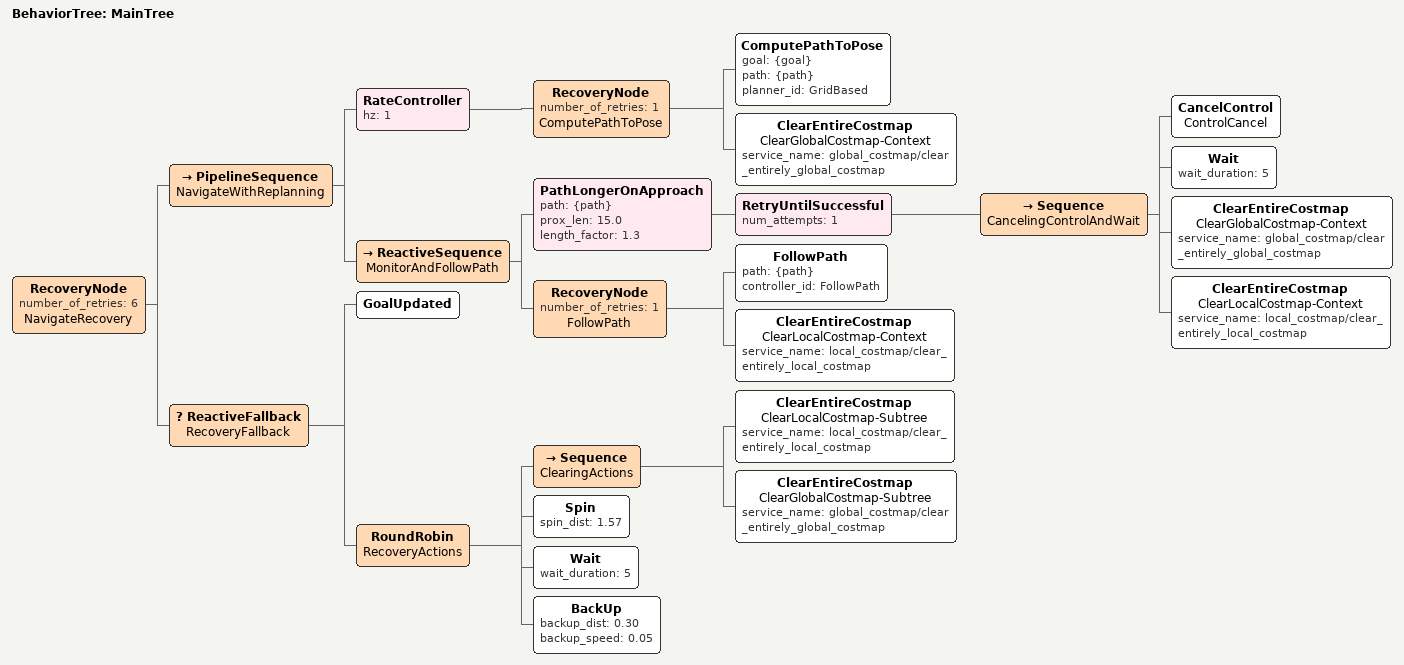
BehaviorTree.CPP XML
<root main_tree_to_execute="MainTree">
  <BehaviorTree ID="MainTree">
    <RecoveryNode number_of_retries="6" name="NavigateRecovery">
      <PipelineSequence name="NavigateWithReplanning">
        <RateController hz="1">
          <RecoveryNode number_of_retries="1" name="ComputePathToPose">
            <ComputePathToPose goal="{goal}" path="{path}" planner_id="GridBased"/>
            <ClearEntireCostmap name="ClearGlobalCostmap-Context" service_name="global_costmap/clear_entirely_global_costmap"/>
          </RecoveryNode>
        </RateController>
        <ReactiveSequence name="MonitorAndFollowPath">
          <PathLongerOnApproach path="{path}" prox_len="15.0" length_factor="1.3">
            <RetryUntilSuccessful num_attempts="1">
              <Sequence name="CancelingControlAndWait">
                <CancelControl name="ControlCancel"/>
                <Wait wait_duration="5"/>
                <ClearEntireCostmap name="ClearGlobalCostmap-Context" service_name="global_costmap/clear_entirely_global_costmap"/>
                <ClearEntireCostmap name="ClearLocalCostmap-Context" service_name="local_costmap/clear_entirely_local_costmap"/>
              </Sequence>
            </RetryUntilSuccessful>
          </PathLongerOnApproach>
          <RecoveryNode number_of_retries="1" name="FollowPath">
            <FollowPath path="{path}" controller_id="FollowPath"/>
            <ClearEntireCostmap name="ClearLocalCostmap-Context" service_name="local_costmap/clear_entirely_local_costmap"/>
          </RecoveryNode>
        </ReactiveSequence>
      </PipelineSequence>
      <ReactiveFallback name="RecoveryFallback">
        <GoalUpdated/>
        <RoundRobin name="RecoveryActions">
          <Sequence name="ClearingActions">
            <ClearEntireCostmap name="ClearLocalCostmap-Subtree" service_name="local_costmap/clear_entirely_local_costmap"/>
            <ClearEntireCostmap name="ClearGlobalCostmap-Subtree" service_name="global_costmap/clear_entirely_global_costmap"/>
          </Sequence>
          <Spin spin_dist="1.57"/>
          <Wait wait_duration="5"/>
          <BackUp backup_dist="0.30" backup_speed="0.05"/>
        </RoundRobin>
      </ReactiveFallback>
    </RecoveryNode>
  </BehaviorTree>
</root>
